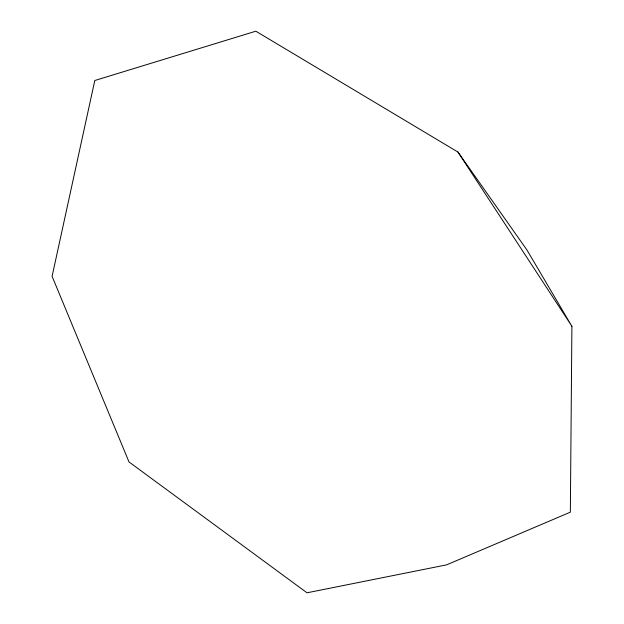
<?xml version="1.0" encoding="UTF-8"?>
<svg xmlns="http://www.w3.org/2000/svg" width="624" height="624" viewBox="0 0 624 624"><rect width="100%" height="100%" fill="white"/><g stroke="black" fill="none" stroke-linecap="round" stroke-linejoin="round"><path stroke-width="0.94" d="M571.904 326.305L570.352 512.164L446.581 564.86L307.008 592.8L128.989 461.924L52.096 276.323L94.793 80.512L255.84 31.2L457.946 152.045L526.968 250.021L571.904 326.305L457.946 152.045"/></g></svg>
